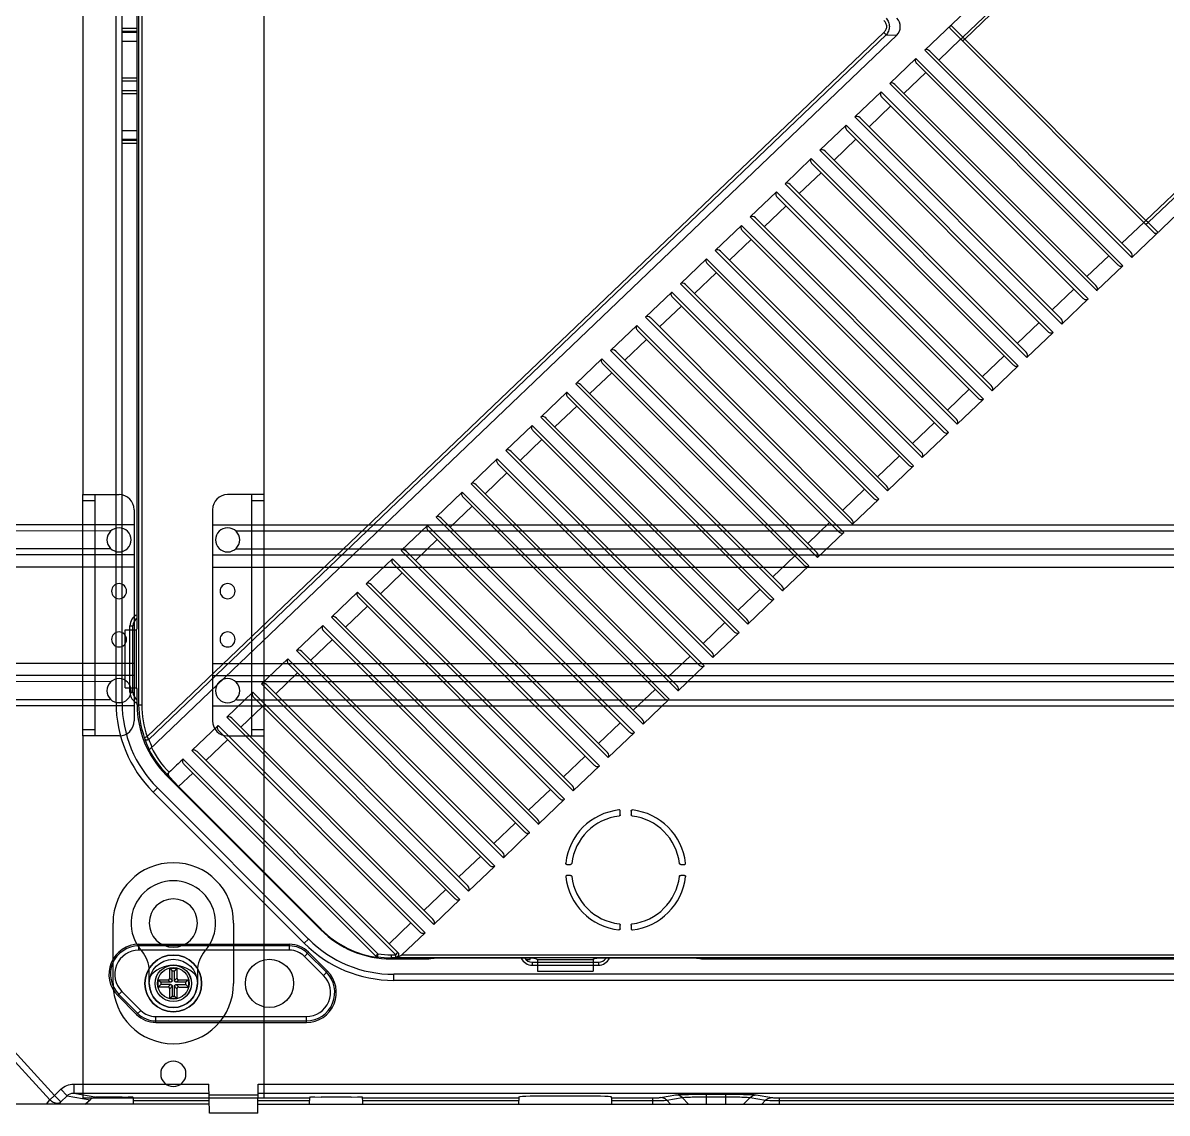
# Model space of a CAD drawing. Header units: millimetres. Extents: x 562 to 17351, y 2396 to 6995.
# Drawn here: x 12730.4 to 12920.1, y 3867.2 to 4047.9 of the extents above; entities that cross this region are included whole.
import ezdxf

# ---------------------------------------------------------------- set-up
doc = ezdxf.new("R2010")
doc.units = ezdxf.units.MM
doc.layers.add('02___PRT_ALL_AXES', color=7, linetype='Continuous')
doc.layers.add('1轮廓线', color=7, linetype='Continuous', lineweight=25)

# ---------------------------------------------------------------- blocks, each defined once
blk = doc.blocks.new('32211212')
at = {"color": 114, "linetype": 'Continuous', "lineweight": 25, "true_color": 0x139b48}
for p, q in [((3733.61, 2160.17), (3733.61, 1682.67)), ((3763.61, 2160.17), (3763.61, 1682.67)), ((3733.61, 1682.67), (3739.61, 1682.67)), ((3733.61, 1681.67), (3733.61, 1682.67)), ((3733.61, 1681.67), (3735.61, 1681.67)), ((3733.61, 1643.67), (3733.61, 1681.67)), ((3735.61, 1682.67), (3735.61, 1682.38)), ((3735.61, 1682.38), (3735.61, 1642.96)), ((3763.61, 1682.67), (3757.61, 1682.67)), ((3761.61, 1682.38), (3761.61, 1682.67)), ((3761.61, 1642.96), (3761.61, 1682.38)), ((3761.61, 1681.67), (3763.61, 1681.67)), ((3763.61, 1682.67), (3763.61, 1681.67)), ((3763.61, 1681.67), (3763.61, 1643.67)), ((3742.11, 1680.17), (3742.11, 1645.17)), ((3755.11, 1680.17), (3755.11, 1645.17)), ((3735.61, 1643.67), (3733.61, 1643.67)), ((3733.61, 1642.67), (3733.61, 1643.67)), ((3763.61, 1643.67), (3761.61, 1643.67)), ((3763.61, 1643.67), (3763.61, 1642.67)), ((3733.61, 1642.67), (3733.61, 1582.67)), ((3739.61, 1642.67), (3733.61, 1642.67)), ((3735.61, 1642.96), (3735.61, 1642.67)), ((3757.61, 1642.67), (3763.61, 1642.67)), ((3761.61, 1642.67), (3761.61, 1642.96)), ((3763.61, 1642.67), (3763.61, 1582.67)), ((3738.61, 1601.67), (3738.61, 1611.67)), ((3758.61, 1611.67), (3758.61, 1601.67)), ((3744.61, 1601.67), (3744.61, 1603.73)), ((3752.61, 1603.73), (3752.61, 1601.67)), ((3763.61, 1582.67), (3733.61, 1582.67))]:
    blk.add_line(p, q, dxfattribs=at)
at = {"color": 114, "linetype": 'Continuous', "true_color": 0x139b48}
for p, q in [((3742.11, 1677.67), (3692.11, 1677.67)), ((3755.11, 1677.67), (4282.11, 1677.67)), ((3742.11, 1672.67), (3692.11, 1672.67)), ((3755.11, 1672.67), (4282.11, 1672.67)), ((3742.11, 1670.67), (3692.11, 1670.67)), ((3755.11, 1670.67), (4282.11, 1670.67)), ((3742.11, 1654.67), (3692.11, 1654.67)), ((3755.11, 1654.67), (4282.11, 1654.67)), ((3742.11, 1652.67), (3692.11, 1652.67)), ((3755.11, 1652.67), (4282.11, 1652.67)), ((3742.11, 1647.67), (3692.11, 1647.67)), ((3755.11, 1647.67), (4282.11, 1647.67))]:
    blk.add_line(p, q, dxfattribs=at)
at = {"color": 114, "linetype": 'Continuous', "lineweight": 25, "true_color": 0x139b48}
for centre, radius, start, end in [((3739.61, 1680.17), 2.5, 0, 90), ((3757.61, 1680.17), 2.5, 90, 180), ((3739.61, 1675.17), 2, 0, 180), ((3757.61, 1675.17), 2, 0, 180), ((3739.61, 1675.17), 2, 180, 0), ((3757.61, 1675.17), 2, 180, 0), ((3739.61, 1666.67), 1.25, 0, 180), ((3757.61, 1666.67), 1.25, 0, 180), ((3739.61, 1666.67), 1.25, 180, 0), ((3757.61, 1666.67), 1.25, 180, 0), ((3739.61, 1658.67), 1.25, 0, 180), ((3739.61, 1658.67), 1.25, 180, 0), ((3757.61, 1658.67), 1.25, 0, 180), ((3757.61, 1658.67), 1.25, 180, 0), ((3739.61, 1650.17), 2, 0, 180), ((3757.61, 1650.17), 2, 0, 180), ((3739.61, 1650.17), 2, 180, 0), ((3757.61, 1650.17), 2, 180, 0), ((3739.61, 1645.17), 2.5, 270, 0), ((3757.61, 1645.17), 2.5, 180, 270), ((3748.61, 1611.67), 10, 0, 180), ((3748.61, 1611.67), 7, 318.5904, 221.4096), ((3748.61, 1611.67), 4, 0, 180), ((3748.61, 1611.67), 4, 180, 0), ((3739.61, 1603.73), 5, 0, 41.4096), ((3757.61, 1603.73), 5, 138.5904, 180), ((3748.61, 1599.67), 5, 36.8699, 143.1301), ((3748.61, 1601.67), 10, 180, 0), ((3748.61, 1601.67), 4, 180, 0), ((3748.61, 1586.67), 2.1, 0, 180), ((3748.61, 1586.67), 2.1, 180, 0)]:
    blk.add_arc(centre, radius, start, end, dxfattribs=at)
at = {"layer": '02___PRT_ALL_AXES', "color": 114, "linetype": 'Continuous', "true_color": 0x139b48}
for p, q in [((3738.14, 1676.67), (3699.16, 1676.59)), ((3759.08, 1676.67), (4278.14, 1676.67)), ((3738.14, 1673.67), (3699.1, 1673.69)), ((3759.08, 1673.67), (4278.14, 1673.67)), ((3738.14, 1651.67), (3699.11, 1651.64)), ((3759.08, 1651.67), (4278.14, 1651.67)), ((3738.14, 1648.67), (3699.04, 1648.63)), ((3759.08, 1648.67), (4278.14, 1648.67))]:
    blk.add_line(p, q, dxfattribs=at)
blk = doc.blocks.new('*U169')
blk.add_blockref('32211212', (-3997.61, -1923.42))
blk = doc.blocks.new('*U170')
at = {"color": 0, "linetype": 'ByBlock', "lineweight": -2, "transparency": 16777216}
blk.add_blockref('*U169', (600, 0), dxfattribs=at)
blk = doc.blocks.new('DASFASFASEFWE')
at = {"color": 7, "linetype": 'Continuous'}
for p, q in [((129.9, 3529.77), (-12.06, 3394.16)), ((-5.74, 3396.34), (131.83, 3527.76)), ((-5.43, 3396.02), (132.13, 3527.43)), ((-142.38, 3285.7), (-142.38, 3490.95)), ((-141.88, 3490.95), (-141.88, 3285.7)), ((-142.65, 3298.32), (-142.65, 3478.32)), ((127.98, 3464.68), (24.63, 3365.95)), ((128.34, 3464.31), (24.99, 3365.59)), ((22.26, 3359.84), (129.9, 3462.67)), ((-5.74, 3396.34), (-7.72, 3398.31)), ((-18.84, 3397.09), (-140.97, 3280.42)), ((-18.46, 3396.69), (-140.68, 3279.94)), ((-16.69, 3396.65), (-140.65, 3278.24)), ((-18.46, 3396.69), (-18.84, 3397.09)), ((-18.46, 3396.69), (-16.69, 3396.65)), ((-7.75, 3397.63), (25.93, 3363.96)), ((-5.43, 3396.02), (-5.79, 3395.67)), ((-5.43, 3396.02), (-5.74, 3396.34)), ((24.63, 3365.95), (-5.43, 3396.02)), ((-12.06, 3394.16), (22.26, 3359.84)), ((-9.72, 3392.53), (-6.1, 3395.98)), ((-13.51, 3392.78), (-17.85, 3388.64)), ((20.81, 3358.46), (-13.51, 3392.78)), ((-11.2, 3394.01), (22.12, 3360.69)), ((-15.5, 3387), (-11.89, 3390.46)), ((19.95, 3358.61), (-13.37, 3391.94)), ((-17.85, 3388.64), (16.47, 3354.32)), ((-16.99, 3388.49), (16.34, 3355.16)), ((-19.29, 3387.25), (-23.63, 3383.11)), ((15.02, 3352.94), (-19.29, 3387.25)), ((-21.29, 3381.47), (-17.67, 3384.93)), ((14.17, 3353.09), (-19.16, 3386.41)), ((-23.63, 3383.11), (10.68, 3348.79)), ((-22.78, 3382.96), (10.55, 3349.63)), ((-25.08, 3381.73), (-29.42, 3377.58)), ((9.24, 3347.41), (-25.08, 3381.73)), ((8.38, 3347.56), (-24.95, 3380.89)), ((-27.08, 3375.95), (-23.46, 3379.4)), ((-29.42, 3377.58), (4.9, 3343.26)), ((-28.56, 3377.43), (4.76, 3344.1)), ((-30.87, 3376.2), (-35.21, 3372.05)), ((3.45, 3341.88), (-30.87, 3376.2)), ((2.6, 3342.03), (-30.73, 3375.36)), ((-32.86, 3370.42), (-29.25, 3373.87)), ((-35.21, 3372.05), (-0.89, 3337.74)), ((-34.35, 3371.9), (-1.02, 3338.58)), ((-36.65, 3370.67), (-40.99, 3366.53)), ((-2.33, 3336.35), (-36.65, 3370.67)), ((-3.19, 3336.5), (-36.52, 3369.83)), ((-38.65, 3364.89), (-35.03, 3368.35)), ((-40.99, 3366.53), (-6.67, 3332.21)), ((-40.14, 3366.38), (-6.81, 3333.05)), ((24.28, 3365.6), (24.63, 3365.95)), ((24.99, 3365.59), (24.63, 3365.95)), ((-42.44, 3365.14), (-46.78, 3361)), ((-8.12, 3330.83), (-42.44, 3365.14)), ((-8.98, 3330.98), (-42.31, 3364.3)), ((24.25, 3365.63), (20.64, 3362.17)), ((26.59, 3363.99), (24.99, 3365.59)), ((-44.44, 3359.36), (-40.82, 3362.82)), ((-46.78, 3361), (-12.46, 3326.68)), ((-45.92, 3360.85), (-12.59, 3327.52)), ((18.47, 3360.1), (14.85, 3356.64)), ((-48.22, 3359.62), (-52.56, 3355.47)), ((-13.91, 3325.3), (-48.22, 3359.62)), ((-14.76, 3325.45), (-48.09, 3358.78)), ((16.47, 3354.32), (20.81, 3358.46)), ((-50.22, 3353.84), (-46.61, 3357.29)), ((-52.56, 3355.47), (-18.25, 3321.15)), ((-51.71, 3355.32), (-18.38, 3321.99)), ((12.68, 3354.57), (9.07, 3351.12)), ((-54.01, 3354.09), (-58.35, 3349.94)), ((-19.69, 3319.77), (-54.01, 3354.09)), ((-20.55, 3319.92), (-53.88, 3353.25)), ((10.68, 3348.79), (15.02, 3352.94)), ((-56.01, 3348.31), (-52.39, 3351.76)), ((-58.35, 3349.94), (-24.03, 3315.63)), ((-57.49, 3349.79), (-24.17, 3316.47)), ((6.9, 3349.04), (3.28, 3345.59)), ((-59.8, 3348.56), (-64.14, 3344.42)), ((-25.48, 3314.24), (-59.8, 3348.56)), ((-26.34, 3314.39), (-59.66, 3347.72)), ((4.9, 3343.26), (9.24, 3347.41)), ((-61.79, 3342.78), (-58.18, 3346.24)), ((-65.58, 3343.03), (-69.92, 3338.89)), ((-31.27, 3308.72), (-65.58, 3343.03)), ((-64.14, 3344.42), (-29.82, 3310.1)), ((-63.28, 3344.27), (-29.95, 3310.94)), ((1.11, 3343.52), (-2.51, 3340.06)), ((-32.12, 3308.87), (-65.45, 3342.19)), ((-0.89, 3337.74), (3.45, 3341.88)), ((-67.58, 3337.25), (-63.96, 3340.71)), ((-71.37, 3337.51), (-75.71, 3333.36)), ((-37.05, 3303.19), (-71.37, 3337.51)), ((-69.92, 3338.89), (-35.61, 3304.57)), ((-69.07, 3338.74), (-35.74, 3305.41)), ((-4.68, 3337.99), (-8.29, 3334.53)), ((-37.91, 3303.34), (-71.24, 3336.67)), ((-6.67, 3332.21), (-2.33, 3336.35)), ((-73.37, 3331.73), (-69.75, 3335.18)), ((-77.16, 3331.98), (-81.5, 3327.83)), ((-42.84, 3297.66), (-77.16, 3331.98)), ((-75.71, 3333.36), (-41.39, 3299.04)), ((-74.85, 3333.21), (-41.53, 3299.88)), ((-10.46, 3332.46), (-14.08, 3329.01)), ((-79.15, 3326.2), (-75.54, 3329.65)), ((-43.69, 3297.81), (-77.02, 3331.14)), ((-12.46, 3326.68), (-8.12, 3330.83)), ((-81.5, 3327.83), (-47.18, 3293.52)), ((-82.94, 3326.45), (-87.28, 3322.31)), ((-48.62, 3292.13), (-82.94, 3326.45)), ((-80.64, 3327.68), (-47.31, 3294.36)), ((-16.25, 3326.93), (-19.87, 3323.48)), ((-84.94, 3320.67), (-81.32, 3324.13)), ((-49.48, 3292.28), (-82.81, 3325.61)), ((-18.25, 3321.15), (-13.91, 3325.3)), ((-87.28, 3322.31), (-52.96, 3287.99)), ((-86.43, 3322.16), (-53.1, 3288.83)), ((-88.73, 3320.92), (-93.07, 3316.78)), ((-54.41, 3286.61), (-88.73, 3320.92)), ((-22.04, 3321.41), (-25.65, 3317.95)), ((-90.73, 3315.14), (-87.11, 3318.6)), ((-55.27, 3286.76), (-88.59, 3320.08)), ((-24.03, 3315.63), (-19.69, 3319.77)), ((-93.07, 3316.78), (-58.75, 3282.46)), ((-92.21, 3316.63), (-58.88, 3283.3)), ((-94.51, 3315.4), (-98.85, 3311.25)), ((-60.2, 3281.08), (-94.51, 3315.4)), ((-61.05, 3281.23), (-94.38, 3314.56)), ((-27.82, 3315.88), (-31.44, 3312.42)), ((-96.51, 3309.62), (-92.9, 3313.07)), ((-29.82, 3310.1), (-25.48, 3314.24)), ((-98.85, 3311.25), (-64.54, 3276.93)), ((-98, 3311.1), (-64.67, 3277.77)), ((-100.3, 3309.87), (-104.64, 3305.72)), ((-65.98, 3275.55), (-100.3, 3309.87)), ((-66.84, 3275.7), (-100.17, 3309.03)), ((-33.61, 3310.35), (-37.22, 3306.9)), ((-102.3, 3304.09), (-98.68, 3307.54)), ((-35.61, 3304.57), (-31.27, 3308.72)), ((-104.64, 3305.72), (-70.32, 3271.41)), ((-103.78, 3305.57), (-70.46, 3272.25)), ((-106.09, 3304.34), (-110.43, 3300.2)), ((-71.77, 3270.02), (-106.09, 3304.34)), ((-72.63, 3270.17), (-105.95, 3303.5)), ((-39.39, 3304.82), (-43.01, 3301.37)), ((-41.39, 3299.04), (-37.05, 3303.19)), ((-108.08, 3298.56), (-104.47, 3302.02)), ((-110.43, 3300.2), (-76.11, 3265.88)), ((-109.57, 3300.05), (-76.24, 3266.72)), ((-45.18, 3299.3), (-48.8, 3295.84)), ((-144.65, 3288.52), (-144.65, 3298.13)), ((-144.65, 3298.13), (-142.76, 3298.13)), ((-142.76, 3298.13), (-142.65, 3298.32)), ((-142.76, 3288.52), (-142.76, 3298.13)), ((-111.87, 3298.81), (-116.21, 3294.67)), ((-77.56, 3264.5), (-111.87, 3298.81)), ((-78.41, 3264.65), (-111.74, 3297.97)), ((-47.18, 3293.52), (-42.84, 3297.66)), ((-113.87, 3293.03), (-110.25, 3296.49)), ((-116.21, 3294.67), (-81.9, 3260.35)), ((-115.36, 3294.52), (-82.03, 3261.19)), ((-50.97, 3293.77), (-54.58, 3290.31)), ((-117.66, 3293.29), (-122, 3289.14)), ((-83.34, 3258.97), (-117.66, 3293.29)), ((-84.2, 3259.12), (-117.53, 3292.45)), ((-52.96, 3287.99), (-48.62, 3292.13)), ((-119.66, 3287.51), (-116.04, 3290.96)), ((-144.65, 3288.52), (-142.76, 3288.52)), ((-142.65, 3288.32), (-142.76, 3288.52)), ((-142.65, 3285.7), (-142.65, 3288.32)), ((-122, 3289.14), (-87.68, 3254.82)), ((-121.14, 3288.99), (-87.81, 3255.66)), ((-56.75, 3288.24), (-60.37, 3284.79)), ((-123.45, 3287.76), (-127.79, 3283.61)), ((-89.13, 3253.44), (-123.45, 3287.76)), ((-89.98, 3253.59), (-123.31, 3286.92)), ((-58.75, 3282.46), (-54.41, 3286.61)), ((-142.65, 3285.7), (-141.88, 3285.7)), ((-125.44, 3281.98), (-121.83, 3285.43)), ((-129.23, 3282.23), (-133.57, 3278.09)), ((-94.91, 3247.91), (-129.23, 3282.23)), ((-127.79, 3283.61), (-93.47, 3249.3)), ((-126.93, 3283.46), (-93.6, 3250.14)), ((-62.54, 3282.71), (-66.16, 3279.26)), ((-141.44, 3280.26), (-140.97, 3280.42)), ((-95.77, 3248.06), (-129.1, 3281.39)), ((-64.54, 3276.93), (-60.2, 3281.08)), ((-131.23, 3276.45), (-127.61, 3279.91)), ((-135.02, 3276.7), (-135.37, 3276.37)), ((-102.73, 3244.41), (-135.02, 3276.7)), ((-133.57, 3278.09), (-99.74, 3244.26)), ((-132.71, 3277.94), (-99.39, 3244.61)), ((-68.33, 3277.19), (-71.94, 3273.73)), ((-134.88, 3275.86), (-102.99, 3243.97)), ((-70.32, 3271.41), (-65.98, 3275.55)), ((-137.29, 3274.56), (-137.81, 3274.03)), ((-137.81, 3274.03), (-112.19, 3248.41)), ((-137.21, 3273.69), (-137.68, 3274.16)), ((-137.21, 3273.69), (-135.76, 3272.12)), ((-135.76, 3272.12), (-133.4, 3274.38)), ((-112.11, 3248.48), (-135.76, 3272.12)), ((-74.11, 3271.66), (-77.73, 3268.2)), ((-76.11, 3265.88), (-71.77, 3270.02)), ((-62.55, 3267.46), (-62.55, 3268.06)), ((-60.75, 3268.06), (-60.75, 3267.46)), ((-79.9, 3266.13), (-83.51, 3262.68)), ((-81.9, 3260.35), (-77.56, 3264.5)), ((-85.68, 3260.6), (-89.3, 3257.15)), ((-87.68, 3254.82), (-83.34, 3258.97)), ((-71.39, 3259.22), (-70.78, 3259.22)), ((-52.51, 3259.22), (-51.91, 3259.22)), ((-70.78, 3257.42), (-71.39, 3257.42)), ((-51.91, 3257.42), (-52.51, 3257.42)), ((-91.47, 3255.08), (-95.09, 3251.62)), ((-93.47, 3249.3), (-89.13, 3253.44)), ((-112.19, 3248.41), (-112.11, 3248.48)), ((-97.26, 3249.55), (-100.87, 3246.09)), ((-62.55, 3248.58), (-62.55, 3249.19)), ((-60.75, 3249.19), (-60.75, 3248.58)), ((-98.74, 3244.26), (-94.91, 3247.91)), ((-103.08, 3244.06), (-102.73, 3244.41)), ((-102.76, 3244.44), (-102.79, 3243.95)), ((-100.52, 3244.26), (-100.52, 3243.57)), ((-100.52, 3244.26), (-99.74, 3244.26)), ((-99.74, 3244.26), (-99.39, 3244.61)), ((-99.74, 3243.82), (-99.74, 3244.26)), ((-98.74, 3244.26), (365.45, 3244.26)), ((-102.79, 3243.95), (-102.8, 3243.92)), ((-102.73, 3243.85), (-102.7, 3243.82)), ((367.23, 3243.76), (-100.52, 3243.76)), ((-100.52, 3243.57), (-95.06, 3243.57)), ((-94.23, 3243.64), (-94.23, 3243.61)), ((-77.56, 3243.68), (-93.41, 3243.68)), ((-76.57, 3243.63), (-76.28, 3243.46)), ((-76.28, 3243.46), (-76.28, 3241.57)), ((-76.28, 3243.46), (-67.01, 3243.46)), ((-66.73, 3243.63), (-67.01, 3243.46)), ((-67.01, 3243.46), (-67.01, 3241.57)), ((-49.88, 3243.68), (-65.73, 3243.68)), ((-49.08, 3243.64), (-49.04, 3243.61)), ((-48.24, 3243.57), (164.94, 3243.57)), ((-76.28, 3241.57), (-67.01, 3241.57))]:
    blk.add_line(p, q, dxfattribs=at)
for centre, radius, start, end in [((-18.1, 3398.08), 2, 314.5414, 44.1483), ((-126.15, 3285.7), 16.5, 180, 225), ((-126.15, 3285.7), 16.24, 180, 199.5919), ((-126.15, 3285.7), 15.74, 180, 199.5919), ((-218.21, 3233.82), 90.2, 30.747, 31.1083), ((-125.75, 3285.31), 16.48, 198.9385, 205.3716), ((-125.54, 3285.11), 16, 198.8856, 203.72), ((-126.15, 3285.7), 15.82, 206.6951, 225.0355), ((-126.15, 3285.7), 16.32, 207.2303, 225), ((-61.65, 3258.32), 10, 96.4293, 173.5706), ((-61.65, 3258.32), 9, 96.8551, 173.1449), ((-61.65, 3258.32), 9, 6.8551, 83.1449), ((-61.65, 3258.32), 10, 6.4293, 83.5706), ((-61.65, 3258.32), 10, 186.4293, 263.5706), ((-61.65, 3258.32), 9, 186.8551, 263.1449), ((-61.65, 3258.32), 9, 276.8551, 353.1449), ((-61.65, 3258.32), 10, 276.4293, 353.5706), ((-100.52, 3260.07), 16.5, 225, 270), ((-100.52, 3260.07), 16.4, 225, 262.364), ((-100.52, 3260.07), 15.82, 261.9828, 270), ((-102.73, 3244.41), 0.497, 225.004, 262.2069), ((-102.63, 3244.32), 0.503, 224.9881, 262.3479), ((-100.52, 3260.07), 16.32, 261.9828, 270), ((-99.89, 3244.41), 0.611, 314.9932, 323.2755)]:
    blk.add_arc(centre, radius, start, end, dxfattribs=at)
for centre, major_axis, ratio, start_param, end_param in [((-11.57, 3393.67), (0.507, -0.483), 0.713711, 1.537498, 3.108294), ((-13.01, 3392.29), (0.507, -0.483), 0.713711, 3.108294, 4.679091), ((-17.35, 3388.14), (0.507, -0.483), 0.713711, 1.537498, 3.108294), ((-18.8, 3386.76), (0.507, -0.483), 0.713711, 3.108294, 4.679091), ((-23.14, 3382.61), (0.507, -0.483), 0.713711, 1.537498, 3.108294), ((-24.58, 3381.23), (0.507, -0.483), 0.713711, 3.108294, 4.679091), ((-28.92, 3377.09), (0.507, -0.483), 0.713711, 1.537498, 3.108294), ((-30.37, 3375.7), (0.507, -0.483), 0.713711, 3.108294, 4.679091), ((-34.71, 3371.56), (0.507, -0.483), 0.713711, 1.537498, 3.108294), ((-36.16, 3370.18), (0.507, -0.483), 0.713711, 3.108294, 4.679091), ((-40.5, 3366.03), (0.507, -0.483), 0.713711, 1.537498, 3.108294), ((-41.94, 3364.65), (0.507, -0.483), 0.713711, 3.108294, 4.679091), ((26.28, 3364.3), (0.374, 0.332), 0.886846, -3.089865, -1.530834), ((-46.28, 3360.5), (0.507, -0.483), 0.713711, 1.537498, 3.108294), ((21.76, 3360.34), (0.507, -0.483), 0.713711, -0.033298, 1.537498), ((-47.73, 3359.12), (0.507, -0.483), 0.713711, 3.108294, 4.679091), ((20.32, 3358.96), (0.507, -0.483), 0.713711, -1.604095, -0.033298), ((-52.07, 3354.98), (0.507, -0.483), 0.713711, 1.537498, 3.108294), ((15.98, 3354.81), (0.507, -0.483), 0.713711, -0.033298, 1.537498), ((-53.52, 3353.59), (0.507, -0.483), 0.713711, 3.108294, 4.679091), ((14.53, 3353.43), (0.507, -0.483), 0.713711, -1.604095, -0.033298), ((-57.86, 3349.45), (0.507, -0.483), 0.713711, 1.537498, 3.108294), ((10.19, 3349.29), (0.507, -0.483), 0.713711, -0.033298, 1.537498), ((-59.3, 3348.07), (0.507, -0.483), 0.713711, 3.108294, 4.679091), ((8.74, 3347.9), (0.507, -0.483), 0.713711, -1.604095, -0.033298), ((-65.09, 3342.54), (0.507, -0.483), 0.713711, 3.108294, 4.679091), ((-63.64, 3343.92), (0.507, -0.483), 0.713711, 1.537498, 3.108294), ((4.4, 3343.76), (0.507, -0.483), 0.713711, -0.033298, 1.537498), ((2.96, 3342.38), (0.507, -0.483), 0.713711, -1.604095, -0.033298), ((-70.87, 3337.01), (0.507, -0.483), 0.713711, 3.108294, 4.679091), ((-69.43, 3338.39), (0.507, -0.483), 0.713711, 1.537498, 3.108294), ((-1.38, 3338.23), (0.507, -0.483), 0.713711, -0.033298, 1.537498), ((-2.83, 3336.85), (0.507, -0.483), 0.713711, -1.604095, -0.033298), ((-75.21, 3332.87), (0.507, -0.483), 0.713711, 1.537498, 3.108294), ((-76.66, 3331.48), (0.507, -0.483), 0.713711, 3.108294, 4.679091), ((-7.17, 3332.7), (0.507, -0.483), 0.713711, -0.033298, 1.537498), ((-8.62, 3331.32), (0.507, -0.483), 0.713711, -1.604095, -0.033298), ((-81, 3327.34), (0.507, -0.483), 0.713711, 1.537498, 3.108294), ((-82.45, 3325.96), (0.507, -0.483), 0.713711, 3.108294, 4.679091), ((-12.96, 3327.18), (0.507, -0.483), 0.713711, -0.033298, 1.537498), ((-14.4, 3325.79), (0.507, -0.483), 0.713711, -1.604095, -0.033298), ((-86.79, 3321.81), (0.507, -0.483), 0.713711, 1.537498, 3.108294), ((-88.23, 3320.43), (0.507, -0.483), 0.713711, 3.108294, 4.679091), ((-18.74, 3321.65), (0.507, -0.483), 0.713711, -0.033298, 1.537498), ((-20.19, 3320.27), (0.507, -0.483), 0.713711, -1.604095, -0.033298), ((-92.57, 3316.28), (0.507, -0.483), 0.713711, 1.537498, 3.108294), ((-24.53, 3316.12), (0.507, -0.483), 0.713711, -0.033298, 1.537498), ((-94.02, 3314.9), (0.507, -0.483), 0.713711, 3.108294, 4.679091), ((-25.97, 3314.74), (0.507, -0.483), 0.713711, -1.604095, -0.033298), ((-98.36, 3310.76), (0.507, -0.483), 0.713711, 1.537498, 3.108294), ((-30.31, 3310.59), (0.507, -0.483), 0.713711, -0.033298, 1.537498), ((-99.81, 3309.37), (0.507, -0.483), 0.713711, 3.108294, 4.679091), ((-31.76, 3309.21), (0.507, -0.483), 0.713711, -1.604095, -0.033298), ((-104.15, 3305.23), (0.507, -0.483), 0.713711, 1.537498, 3.108294), ((-36.1, 3305.07), (0.507, -0.483), 0.713711, -0.033298, 1.537498), ((-105.59, 3303.85), (0.507, -0.483), 0.713711, 3.108294, 4.679091), ((-37.55, 3303.68), (0.507, -0.483), 0.713711, -1.604095, -0.033298), ((-109.93, 3299.7), (0.507, -0.483), 0.713711, 1.537498, 3.108294), ((-41.89, 3299.54), (0.507, -0.483), 0.713711, -0.033298, 1.537498), ((-111.38, 3298.32), (0.507, -0.483), 0.713711, 3.108294, 4.679091), ((-43.33, 3298.16), (0.507, -0.483), 0.713711, -1.604095, -0.033298), ((-115.72, 3294.17), (0.507, -0.483), 0.713711, 1.537498, 3.108294), ((-47.67, 3294.01), (0.507, -0.483), 0.713711, -0.033298, 1.537498), ((-117.16, 3292.79), (0.507, -0.483), 0.713711, 3.108294, 4.679091), ((-49.12, 3292.63), (0.507, -0.483), 0.713711, -1.604095, -0.033298), ((-121.5, 3288.65), (0.507, -0.483), 0.713711, 1.537498, 3.108294), ((-53.46, 3288.48), (0.507, -0.483), 0.713711, -0.033298, 1.537498), ((-122.95, 3287.26), (0.507, -0.483), 0.713711, 3.108294, 4.679091), ((-54.91, 3287.1), (0.507, -0.483), 0.713711, -1.604095, -0.033298), ((-128.74, 3281.74), (0.507, -0.483), 0.713711, 3.108294, 4.679091), ((-127.29, 3283.12), (0.507, -0.483), 0.713711, 1.537498, 3.108294), ((-59.25, 3282.96), (0.507, -0.483), 0.713711, -0.033298, 1.537498), ((-60.69, 3281.57), (0.507, -0.483), 0.713711, -1.604095, -0.033298), ((-134.52, 3276.21), (0.507, -0.483), 0.713711, 3.108294, 4.679091), ((-65.03, 3277.43), (0.507, -0.483), 0.713711, -0.033298, 1.537498), ((-66.48, 3276.05), (0.507, -0.483), 0.713711, -1.604095, -0.033298), ((-70.82, 3271.9), (0.507, -0.483), 0.713711, -0.033298, 1.537498), ((-72.26, 3270.52), (0.507, -0.483), 0.713711, -1.604095, -0.033298), ((-62.75, 3268.06), (0.087, 0.185), 0.979445, -1.124487, 0.541705), ((-76.6, 3266.37), (0.507, -0.483), 0.713711, -0.033298, 1.537498), ((-78.05, 3264.99), (0.507, -0.483), 0.713711, -1.604095, -0.033298), ((-82.39, 3260.85), (0.507, -0.483), 0.713711, -0.033298, 1.537498), ((-51.91, 3259.42), (0.185, -0.087), 0.979445, -1.124486, 0.54171), ((-83.84, 3259.46), (0.507, -0.483), 0.713711, -1.604095, -0.033298), ((-88.18, 3255.32), (0.507, -0.483), 0.713711, -0.033298, 1.537498), ((-71.38, 3257.22), (0.185, -0.087), 0.979445, 2.017106, 3.683302), ((-89.62, 3253.94), (0.507, -0.483), 0.713711, -1.604095, -0.033298), ((-93.96, 3249.79), (0.507, -0.483), 0.713711, -0.033298, 1.537498), ((-95.41, 3248.41), (0.507, -0.483), 0.713711, -1.604095, -0.033298), ((-60.55, 3248.59), (0.087, 0.185), 0.979445, -4.26608, -2.599888), ((-99.76, 3244.26), (1.14, 0.27), 0.371892, -1.646614, -0.564019), ((-77.56, 3243.63), (1, 0), 0.052408, 0.087266, 1.570796), ((-65.73, 3243.63), (1, 0), 0.052408, 1.570796, 3.054326)]:
    blk.add_ellipse(centre, major_axis=major_axis, ratio=ratio, start_param=start_param, end_param=end_param, dxfattribs=at)
for points, knots in [([(-18.84, 3397.09), (-18.7, 3397.22), (-18.46, 3397.52), (-18.32, 3397.99), (-18.37, 3398.36), (-18.5, 3398.72), (-18.68, 3398.94), (-18.82, 3399.08)], [0, 0, 0, 0, 0.24974, 0.49918, 0.62445, 0.750299, 1, 1, 1, 1]), ([(-18.43, 3399.47), (-18.27, 3399.27), (-18.08, 3398.94), (-17.94, 3398.45), (-17.91, 3398.08), (-17.95, 3397.7), (-18.1, 3397.22), (-18.3, 3396.89), (-18.46, 3396.69)], [0, 0, 0, 0, 0.249436, 0.374674, 0.499993, 0.625311, 0.75055, 1, 1, 1, 1]), ([(-7.75, 3397.63), (-7.79, 3397.67), (-7.86, 3397.78), (-7.89, 3397.93), (-7.87, 3398.05), (-7.84, 3398.15), (-7.79, 3398.23), (-7.74, 3398.29), (-7.72, 3398.31)], [0, 0, 0, 0, 0.226538, 0.465476, 0.592176, 0.724406, 0.861597, 1, 1, 1, 1]), ([(-5.94, 3395.82), (-5.97, 3395.85), (-5.98, 3395.92), (-5.97, 3395.99), (-5.95, 3396.06), (-5.92, 3396.1), (-5.91, 3396.13)], [0, 0, 0, 0, 0.382574, 0.514482, 0.661748, 1, 1, 1, 1]), ([(-5.91, 3396.13), (-5.88, 3396.17), (-5.83, 3396.24), (-5.78, 3396.31), (-5.74, 3396.34)], [0, 0, 0, 0, 0.502985, 1, 1, 1, 1]), ([(24.46, 3365.42), (24.48, 3365.4), (24.52, 3365.38), (24.6, 3365.37), (24.7, 3365.39), (24.76, 3365.42), (24.79, 3365.44)], [0, 0, 0, 0, 0.193244, 0.417835, 0.686823, 1, 1, 1, 1]), ([(24.79, 3365.44), (24.83, 3365.46), (24.9, 3365.5), (24.96, 3365.56), (24.99, 3365.59)], [0, 0, 0, 0, 0.488777, 1, 1, 1, 1]), ([(-141.44, 3280.26), (-141.43, 3280.23), (-141.4, 3280.13), (-141.36, 3280.03), (-141.34, 3279.96)], [0, 0, 0, 0, 0.262407, 1, 1, 1, 1]), ([(-140.68, 3279.94), (-140.71, 3279.92), (-140.78, 3279.89), (-140.88, 3279.86), (-140.98, 3279.85), (-141.08, 3279.84), (-141.17, 3279.85), (-141.25, 3279.88), (-141.31, 3279.91), (-141.33, 3279.94), (-141.34, 3279.96)], [0, 0, 0, 0, 0.141319, 0.293935, 0.447302, 0.591507, 0.71956, 0.830254, 0.923391, 1, 1, 1, 1]), ([(-132.71, 3277.94), (-132.77, 3277.99), (-132.89, 3278.08), (-133.06, 3278.16), (-133.21, 3278.2), (-133.34, 3278.2), (-133.46, 3278.17), (-133.54, 3278.12), (-133.57, 3278.09)], [0, 0, 0, 0, 0.233473, 0.471785, 0.595317, 0.723583, 0.858548, 1, 1, 1, 1]), ([(-137.21, 3273.69), (-137.26, 3273.74), (-137.35, 3273.86), (-137.42, 3274.03), (-137.44, 3274.15), (-137.44, 3274.23), (-137.43, 3274.29), (-137.42, 3274.35), (-137.4, 3274.39), (-137.38, 3274.43), (-137.36, 3274.47), (-137.34, 3274.5), (-137.32, 3274.51)], [0, 0, 0, 0, 0.23314, 0.470919, 0.594052, 0.657744, 0.722888, 0.789022, 0.85743, 0.893057, 0.929346, 1, 1, 1, 1]), ([(-62.55, 3267.46), (-62.55, 3267.43), (-62.56, 3267.39), (-62.59, 3267.32), (-62.65, 3267.28), (-62.7, 3267.26), (-62.72, 3267.26)], [0, 0, 0, 0, 0.249679, 0.499925, 0.750498, 1, 1, 1, 1]), ([(-60.75, 3268.06), (-60.75, 3268.09), (-60.74, 3268.14), (-60.69, 3268.21), (-60.61, 3268.26), (-60.56, 3268.26), (-60.53, 3268.26)], [0, 0, 0, 0, 0.24976, 0.50009, 0.750249, 1, 1, 1, 1]), ([(-60.57, 3267.26), (-60.62, 3267.26), (-60.71, 3267.32), (-60.75, 3267.41), (-60.75, 3267.46)], [0, 0, 0, 0, 0.499756, 1, 1, 1, 1]), ([(-71.39, 3259.22), (-71.41, 3259.22), (-71.47, 3259.23), (-71.54, 3259.28), (-71.58, 3259.36), (-71.59, 3259.42), (-71.58, 3259.44)], [0, 0, 0, 0, 0.24976, 0.500091, 0.750249, 1, 1, 1, 1]), ([(-70.58, 3259.4), (-70.59, 3259.35), (-70.64, 3259.26), (-70.74, 3259.22), (-70.78, 3259.22)], [0, 0, 0, 0, 0.500005, 1, 1, 1, 1]), ([(-52.51, 3259.22), (-52.54, 3259.22), (-52.58, 3259.23), (-52.65, 3259.27), (-52.69, 3259.33), (-52.71, 3259.37), (-52.71, 3259.4)], [0, 0, 0, 0, 0.249679, 0.499925, 0.750498, 1, 1, 1, 1]), ([(-70.78, 3257.42), (-70.76, 3257.42), (-70.71, 3257.41), (-70.65, 3257.38), (-70.6, 3257.32), (-70.59, 3257.27), (-70.58, 3257.25)], [0, 0, 0, 0, 0.249679, 0.499925, 0.750498, 1, 1, 1, 1]), ([(-52.71, 3257.25), (-52.71, 3257.3), (-52.65, 3257.39), (-52.56, 3257.42), (-52.51, 3257.42)], [0, 0, 0, 0, 0.500005, 1, 1, 1, 1]), ([(-51.91, 3257.42), (-51.88, 3257.42), (-51.83, 3257.41), (-51.76, 3257.36), (-51.71, 3257.29), (-51.71, 3257.23), (-51.71, 3257.2)], [0, 0, 0, 0, 0.24976, 0.500091, 0.750249, 1, 1, 1, 1]), ([(-62.55, 3248.58), (-62.55, 3248.56), (-62.56, 3248.5), (-62.61, 3248.43), (-62.68, 3248.39), (-62.74, 3248.38), (-62.77, 3248.39)], [0, 0, 0, 0, 0.24976, 0.50009, 0.750249, 1, 1, 1, 1]), ([(-62.72, 3249.39), (-62.67, 3249.38), (-62.58, 3249.33), (-62.55, 3249.23), (-62.55, 3249.19)], [0, 0, 0, 0, 0.500005, 1, 1, 1, 1]), ([(-60.75, 3249.19), (-60.75, 3249.21), (-60.74, 3249.26), (-60.7, 3249.32), (-60.64, 3249.37), (-60.6, 3249.38), (-60.57, 3249.39)], [0, 0, 0, 0, 0.249679, 0.499925, 0.750498, 1, 1, 1, 1]), ([(-99.39, 3244.61), (-99.36, 3244.59), (-99.32, 3244.53), (-99.29, 3244.42), (-99.28, 3244.3), (-99.3, 3244.23), (-99.32, 3244.19)], [0, 0, 0, 0, 0.235043, 0.477373, 0.731915, 1, 1, 1, 1]), ([(-102.8, 3243.92), (-102.78, 3243.91), (-102.76, 3243.89), (-102.74, 3243.86), (-102.73, 3243.85)], [0, 0, 0, 0, 0.507064, 1, 1, 1, 1]), ([(-99.45, 3243.97), (-99.49, 3243.93), (-99.58, 3243.87), (-99.69, 3243.83), (-99.74, 3243.82)], [0, 0, 0, 0, 0.508728, 1, 1, 1, 1]), ([(-99.32, 3244.19), (-99.32, 3244.17), (-99.34, 3244.12), (-99.37, 3244.08), (-99.4, 3244.04)], [0, 0, 0, 0, 0.246126, 1, 1, 1, 1]), ([(-95.06, 3243.57), (-95.01, 3243.57), (-94.91, 3243.57), (-94.77, 3243.58), (-94.64, 3243.58), (-94.52, 3243.58), (-94.42, 3243.59), (-94.35, 3243.59), (-94.31, 3243.6), (-94.29, 3243.6), (-94.27, 3243.61), (-94.26, 3243.61), (-94.26, 3243.61)], [0, 0, 0, 0, 0.183944, 0.362856, 0.529354, 0.67717, 0.801738, 0.898779, 0.936022, 0.965419, 0.986767, 1, 1, 1, 1]), ([(-94.21, 3243.64), (-94.21, 3243.64), (-94.2, 3243.64), (-94.18, 3243.65), (-94.16, 3243.65), (-94.12, 3243.66), (-94.05, 3243.66), (-93.95, 3243.67), (-93.83, 3243.67), (-93.7, 3243.68), (-93.56, 3243.68), (-93.46, 3243.68), (-93.41, 3243.68)], [0, 0, 0, 0, 0.013233, 0.034581, 0.063978, 0.101221, 0.198262, 0.32283, 0.470646, 0.637144, 0.816056, 1, 1, 1, 1]), ([(-49.88, 3243.68), (-49.83, 3243.68), (-49.73, 3243.68), (-49.59, 3243.68), (-49.46, 3243.67), (-49.35, 3243.67), (-49.25, 3243.66), (-49.18, 3243.66), (-49.14, 3243.65), (-49.11, 3243.65), (-49.1, 3243.64), (-49.09, 3243.64), (-49.08, 3243.64)], [0, 0, 0, 0, 0.183944, 0.362856, 0.529354, 0.67717, 0.801738, 0.898779, 0.936022, 0.965419, 0.986767, 1, 1, 1, 1]), ([(-49.04, 3243.61), (-49.03, 3243.61), (-49.02, 3243.61), (-49.01, 3243.6), (-48.98, 3243.6), (-48.94, 3243.59), (-48.87, 3243.59), (-48.77, 3243.58), (-48.66, 3243.58), (-48.53, 3243.58), (-48.38, 3243.57), (-48.29, 3243.57), (-48.24, 3243.57)], [0, 0, 0, 0, 0.013233, 0.034581, 0.063978, 0.101221, 0.198262, 0.32283, 0.470646, 0.637144, 0.816056, 1, 1, 1, 1])]:
    blk.add_open_spline(points, degree=3, knots=knots, dxfattribs=at)
blk.add_open_spline([(-135.37, 3276.37), (-136.02, 3275.75), (-136.67, 3275.13), (-137.32, 3274.51)], degree=3, dxfattribs=at)
blk = doc.blocks.new('32332232')
at = {"color": 7, "linetype": 'Continuous'}
for p, q in [((3547.36, 1721.74), (3547.36, 1926.16)), ((3548.36, 1721.74), (3548.36, 1926.16)), ((3550.86, 1833.43), (3548.36, 1833.43)), ((3550.86, 1832.93), (3548.36, 1832.93)), ((3548.36, 1832.84), (3550.86, 1832.84)), ((3548.36, 1831.34), (3550.86, 1831.34)), ((3548.36, 1816.55), (3550.86, 1816.55)), ((3550.86, 1815.05), (3548.36, 1815.05)), ((3548.36, 1814.96), (3550.86, 1814.96)), ((3548.36, 1814.46), (3550.86, 1814.46)), ((3549.66, 1723.45), (3549.66, 1734.45)), ((3549.66, 1734.45), (3550.16, 1734.45)), ((3550.16, 1723.45), (3550.16, 1734.45)), ((3549.66, 1723.45), (3550.16, 1723.45)), ((3547.36, 1721.74), (3548.36, 1721.74)), ((3553.51, 1706.89), (3554.21, 1707.6)), ((3579.25, 1682.55), (3554.21, 1707.6)), ((3578.55, 1681.85), (3553.51, 1706.89)), ((3551.15, 1680.7), (3551.15, 1681.66)), ((3576.13, 1681.66), (3551.15, 1681.66)), ((3576.13, 1681.41), (3551.15, 1681.41)), ((3576.13, 1680.7), (3576.13, 1681.66)), ((3578.55, 1681.85), (3579.25, 1682.55)), ((3576.13, 1680.7), (3551.15, 1680.7)), ((3578.6, 1679.67), (3579.29, 1680.36)), ((3581.75, 1676.53), (3578.6, 1679.67)), ((3582.25, 1677.03), (3579.11, 1680.17)), ((3582.43, 1677.21), (3579.29, 1680.36)), ((3615.29, 1679.15), (3616.03, 1679.15)), ((3616.03, 1679.15), (3616.03, 1679.35)), ((3581.75, 1676.53), (3582.43, 1677.21)), ((3616.36, 1678.7), (3616.36, 1678.21)), ((3616.36, 1678.7), (3627.36, 1678.7)), ((3616.36, 1678.21), (3627.36, 1678.21)), ((3627.36, 1678.7), (3627.36, 1678.21)), ((3593.4, 1675.7), (3593.4, 1676.7)), ((4060.31, 1676.7), (3593.4, 1676.7)), ((4060.31, 1675.7), (3593.4, 1675.7)), ((3547.64, 1673.19), (3548.32, 1673.87)), ((3547.82, 1673.37), (3550.96, 1670.22)), ((3548.32, 1673.87), (3551.47, 1670.72)), ((3547.64, 1673.19), (3550.78, 1670.04)), ((3550.78, 1670.04), (3551.47, 1670.72)), ((3553.94, 1668.73), (3553.94, 1669.7)), ((3553.94, 1669.7), (3578.92, 1669.7)), ((3578.92, 1668.73), (3578.92, 1669.7)), ((3553.94, 1668.99), (3578.92, 1668.99)), ((3553.94, 1668.73), (3578.92, 1668.73)), ((3528.19, 1666.43), (3537.17, 1656.61)), ((3527.41, 1665.71), (3536.39, 1655.9)), ((3540.35, 1658.51), (3540.35, 1657.01)), ((3540.35, 1658.51), (3562.77, 1658.51)), ((3562.86, 1653.7), (3562.77, 1658.51)), ((3570.86, 1653.7), (3570.94, 1658.51)), ((3570.94, 1658.51), (3824.55, 1658.51)), ((3536.39, 1655.9), (3537.17, 1656.61)), ((3537.17, 1656.61), (3538.21, 1657.64)), ((3537.17, 1656.61), (3538.22, 1655.55)), ((3538.21, 1657.64), (3539.26, 1656.58)), ((3538.22, 1655.55), (3539.26, 1656.58)), ((3539.26, 1656.58), (3543.06, 1655.91)), ((3540.35, 1657.01), (3544.17, 1656.34)), ((3540.35, 1657.01), (3562.8, 1657.01)), ((3548.35, 1656.34), (3544.17, 1656.34)), ((3548.36, 1656.34), (3549.38, 1656.37)), ((3549.38, 1656.37), (3550.11, 1656.37)), ((3550.11, 1656.37), (3550.23, 1656.24)), ((3570.91, 1656.7), (3562.8, 1656.7)), ((3570.91, 1657.01), (3824.55, 1657.01)), ((3579.48, 1656.24), (3579.61, 1656.37)), ((3579.61, 1656.37), (3580.33, 1656.37)), ((3580.33, 1656.37), (3581.36, 1656.34)), ((3586.35, 1656.34), (3581.36, 1656.34)), ((3586.36, 1656.34), (3587.38, 1656.37)), ((3587.38, 1656.37), (3588.11, 1656.37)), ((3588.11, 1656.37), (3588.23, 1656.24)), ((3614.17, 1656.24), (3614.25, 1656.37)), ((3623.46, 1656.52), (3620.25, 1656.52)), ((3629.54, 1656.24), (3629.46, 1656.37)), ((3637.62, 1656.27), (3640.19, 1656.72)), ((3638.67, 1655.83), (3641.23, 1656.28)), ((3641.23, 1656.28), (3642.3, 1655.2)), ((3645.25, 1655.2), (3645.25, 1656.83)), ((3645.25, 1656.83), (3648.46, 1656.83)), ((3645.25, 1656.39), (3648.46, 1656.39)), ((3648.46, 1655.2), (3648.46, 1656.83)), ((3652.48, 1656.28), (3651.41, 1655.2)), ((3652.48, 1656.28), (3655.04, 1655.83)), ((3653.52, 1656.72), (3656.09, 1656.27)), ((3562.83, 1655.2), (3526.86, 1655.2)), ((3535.83, 1655.2), (3536.39, 1655.9)), ((3537.94, 1655.2), (3538.22, 1655.55)), ((3542.21, 1655.2), (3542.33, 1655.31)), ((3542.33, 1655.31), (3543.06, 1655.91)), ((3550.23, 1656.24), (3562.81, 1656.24)), ((3550.28, 1655.2), (3550.26, 1655.8)), ((3550.26, 1655.8), (3562.82, 1655.8)), ((3570.88, 1655.2), (4082.83, 1655.2)), ((3570.89, 1655.8), (3579.45, 1655.8)), ((3570.9, 1656.24), (3579.48, 1656.24)), ((3579.43, 1655.2), (3579.45, 1655.8)), ((3588.23, 1656.24), (3614.17, 1656.24)), ((3588.28, 1655.2), (3588.26, 1655.8)), ((3588.26, 1655.8), (3614.15, 1655.8)), ((3614.14, 1655.2), (3614.15, 1655.8)), ((3629.54, 1656.24), (3636.34, 1656.24)), ((3629.57, 1655.2), (3629.56, 1655.8)), ((3629.56, 1655.8), (3636.34, 1655.8)), ((3636.34, 1655.2), (3636.34, 1656.24)), ((3639.29, 1655.2), (3638.67, 1655.83)), ((3654.42, 1655.2), (3655.04, 1655.83)), ((3655.04, 1655.83), (3655.22, 1655.82)), ((3655.22, 1655.82), (3655.77, 1655.81)), ((3656.04, 1655.81), (3657.37, 1655.8)), ((3657.37, 1655.2), (3657.37, 1656.24)), ((3657.37, 1656.24), (3803.48, 1656.24)), ((3657.37, 1655.8), (3803.45, 1655.8)), ((3570.86, 1653.7), (3562.86, 1653.7))]:
    blk.add_line(p, q, dxfattribs=at)
at = {"color": 6, "linetype": 'Continuous'}
for radius in [4, 3, 2.63]:
    blk.add_circle((3556.86, 1675.2), radius, dxfattribs=at)
at = {"color": 7, "linetype": 'Continuous'}
blk.add_circle((3572.8, 1675.2), 4, dxfattribs=at)
for centre, radius, start, end in [((3551.66, 1734.45), 2, 113.5909, 180), ((3551.66, 1734.45), 1.5, 122.2987, 180), ((3551.66, 1723.45), 2, 180, 247.4975), ((3551.66, 1723.45), 1.5, 180, 237.7014), ((3568.36, 1721.74), 21, 180, 225), ((3568.36, 1721.74), 20, 180, 225), ((3551.15, 1676.7), 4.97, 90, 225), ((3551.15, 1676.7), 4.71, 90, 225), ((3576.13, 1677.2), 4.47, 45, 90), ((3576.13, 1677.2), 4.21, 45, 90), ((3593.4, 1696.7), 21, 225, 270), ((3593.4, 1696.7), 20, 225, 270), ((3551.15, 1676.7), 4, 90, 225), ((3576.13, 1677.2), 3.5, 45, 90), ((3616.36, 1680.2), 1.99, 205.0652, 270), ((3616.36, 1680.2), 1.5, 214.2651, 270), ((3627.36, 1680.2), 1.99, 270, 334.9348), ((3627.36, 1680.2), 1.5, 270, 325.7349), ((3578.92, 1673.7), 4.97, 270, 45), ((3578.92, 1673.7), 4.71, 270, 45), ((3578.92, 1673.7), 4, 270, 45), ((3553.94, 1673.2), 4.47, 225, 270), ((3553.94, 1673.2), 4.21, 225, 270), ((3553.94, 1673.2), 3.5, 225, 270), ((3537.83, 1657.45), 2.12, 227.0658, 232.139), ((3636.35, 1808.4), 152.6, 269.9969, 270.2641), ((3636.5, 1775.24), 119.44, 270.2624, 270.5696), ((3636.93, 1730.46), 74.66, 270.5821, 270.7941), ((3637.6, 1654.77), 1.5, 49.798, 54.7361), ((3637.61, 1654.78), 1.49, 44.8285, 49.8014), ((3656.1, 1654.78), 1.49, 130.1986, 135.1715), ((3656.11, 1654.77), 1.5, 125.2639, 130.202), ((3656.8, 1732.58), 76.78, 269.2277, 269.4281)]:
    blk.add_arc(centre, radius, start, end, dxfattribs=at)
for centre, major_axis, ratio, start_param, end_param in [((3544.18, 1654.84), (-1.49, 0.26), 0.988643, -1.395719, -0.826899), ((3620.25, 1656.37), (6, 0), 0.026186, 1.570796, 3.124139), ((3623.46, 1656.37), (6, 0), 0.026186, 0.017453, 1.570796), ((3544.32, 1654.82), (1.77, -0.18), 0.842575, 2.227501, 2.439867), ((3550.23, 1654.74), (0, 1.5), 0.026186, 5.497787, 6.257005), ((3579.48, 1654.74), (0, 1.5), 0.026186, 6.309365, 7.068583), ((3588.23, 1654.74), (0, 1.5), 0.026186, 5.497787, 6.257005), ((3614.17, 1654.74), (0, 1.5), 0.017455, 6.309365, 7.068583), ((3629.54, 1654.74), (0, 1.5), 0.017455, 5.497787, 6.257005)]:
    blk.add_ellipse(centre, major_axis=major_axis, ratio=ratio, start_param=start_param, end_param=end_param, dxfattribs=at)
for points, knots in [([(3538.21, 1657.64), (3538.49, 1657.91), (3539.17, 1658.36), (3539.96, 1658.51), (3540.35, 1658.51)], [0, 0, 0, 0, 0.499843, 1, 1, 1, 1]), ([(3636.34, 1656.24), (3636.62, 1656.24), (3637, 1656.24), (3637.43, 1656.26), (3637.58, 1656.26), (3637.62, 1656.27)], [0, 0, 0, 0, 0.659742, 0.885071, 1, 1, 1, 1]), ([(3640.19, 1656.72), (3640.38, 1656.75), (3640.96, 1656.77), (3642.05, 1656.81), (3643.54, 1656.82), (3644.66, 1656.83), (3645.25, 1656.83)], [0, 0, 0, 0, 0.115122, 0.340656, 0.648444, 1, 1, 1, 1]), ([(3641.23, 1656.28), (3641.38, 1656.31), (3641.84, 1656.33), (3642.7, 1656.37), (3643.89, 1656.39), (3644.78, 1656.39), (3645.25, 1656.39)], [0, 0, 0, 0, 0.113703, 0.338882, 0.647279, 1, 1, 1, 1]), ([(3648.46, 1656.83), (3649.05, 1656.83), (3650.17, 1656.82), (3651.66, 1656.81), (3652.76, 1656.77), (3653.33, 1656.75), (3653.52, 1656.72)], [0, 0, 0, 0, 0.35233, 0.660132, 0.885264, 1, 1, 1, 1]), ([(3648.46, 1656.39), (3648.93, 1656.39), (3649.82, 1656.39), (3651.01, 1656.37), (3651.87, 1656.33), (3652.33, 1656.31), (3652.48, 1656.28)], [0, 0, 0, 0, 0.353505, 0.661912, 0.886683, 1, 1, 1, 1]), ([(3656.09, 1656.27), (3656.13, 1656.26), (3656.28, 1656.26), (3656.71, 1656.24), (3657.09, 1656.24), (3657.37, 1656.24)], [0, 0, 0, 0, 0.114888, 0.340273, 1, 1, 1, 1]), ([(3536.53, 1655.77), (3536.61, 1655.72), (3536.9, 1655.52), (3537.25, 1655.39), (3537.52, 1655.37)], [0, 0, 0, 0, 0.263024, 1, 1, 1, 1]), ([(3537.52, 1655.37), (3537.57, 1655.37), (3537.77, 1655.36), (3537.97, 1655.41), (3538.1, 1655.48)], [0, 0, 0, 0, 0.268039, 1, 1, 1, 1]), ([(3637.97, 1655.81), (3638.05, 1655.81), (3638.29, 1655.82), (3638.52, 1655.82), (3638.67, 1655.83)], [0, 0, 0, 0, 0.362864, 1, 1, 1, 1])]:
    blk.add_open_spline(points, degree=3, knots=knots, dxfattribs=at)
for points in [[(3539.26, 1656.58), (3539.54, 1656.85), (3539.96, 1657.01), (3540.35, 1657.01)], [(3638.47, 1656), (3638.23, 1656.17), (3637.92, 1656.27), (3637.62, 1656.27)], [(3641.23, 1656.28), (3640.97, 1656.55), (3640.57, 1656.72), (3640.19, 1656.72)], [(3652.48, 1656.28), (3652.74, 1656.55), (3653.14, 1656.72), (3653.52, 1656.72)], [(3655.24, 1656), (3655.48, 1656.17), (3655.79, 1656.27), (3656.09, 1656.27)], [(3538.1, 1655.48), (3538.14, 1655.5), (3538.18, 1655.52), (3538.22, 1655.55)]]:
    blk.add_open_spline(points, degree=3, dxfattribs=at)
at = {"layer": '02___PRT_ALL_AXES', "color": 7, "linetype": 'Continuous'}
for p, q in [((3550.86, 1825.21), (3548.36, 1825.21)), ((3550.86, 1824.71), (3548.36, 1824.71)), ((3548.36, 1823.18), (3550.86, 1823.18)), ((3548.36, 1822.68), (3550.86, 1822.68))]:
    blk.add_line(p, q, dxfattribs=at)
blk.add_blockref('DASFASFASEFWE', (3693.5, -1564.32))
blk = doc.blocks.new('*U166')
blk.add_blockref('32332232', (-3826.86, -1827.7))
blk = doc.blocks.new('*U167')
at = {"color": 0, "linetype": 'ByBlock', "lineweight": -2, "transparency": 16777216}
blk.add_blockref('*U166', (600, 0), dxfattribs=at)
blk = doc.blocks.new('21212121')
at = {"layer": '1轮廓线', "color": 4, "linetype": 'Continuous', "lineweight": 25}
for p, q in [((11578.04, 1949.57), (11578.45, 1949.17)), ((11578.04, 1947.96), (11578.04, 1949.57)), ((11578.04, 1949.57), (11579.24, 1949.57)), ((11578.45, 1949.17), (11578.84, 1949.17)), ((11578.45, 1947.56), (11578.45, 1949.17)), ((11579.24, 1949.57), (11578.84, 1949.17)), ((11578.84, 1947.56), (11578.84, 1949.17)), ((11579.24, 1949.57), (11579.24, 1947.96)), ((11576.14, 1947.67), (11576.55, 1947.27)), ((11576.14, 1946.47), (11576.14, 1947.67)), ((11576.14, 1947.67), (11577.75, 1947.67)), ((11576.14, 1946.47), (11576.55, 1946.88)), ((11576.55, 1947.27), (11576.55, 1946.88)), ((11578.16, 1947.27), (11576.55, 1947.27)), ((11578.16, 1946.88), (11576.55, 1946.88)), ((11578.45, 1946.59), (11578.45, 1944.98)), ((11578.84, 1944.98), (11578.84, 1946.59)), ((11580.74, 1947.27), (11579.13, 1947.27)), ((11579.13, 1946.88), (11580.74, 1946.88)), ((11579.53, 1947.67), (11581.14, 1947.67)), ((11581.14, 1947.67), (11580.74, 1947.27)), ((11580.74, 1946.88), (11580.74, 1947.27)), ((11581.14, 1946.47), (11580.74, 1946.88)), ((11581.14, 1947.67), (11581.14, 1946.47)), ((11577.75, 1946.47), (11576.14, 1946.47)), ((11578.04, 1944.57), (11578.04, 1946.18)), ((11578.04, 1944.57), (11578.45, 1944.98)), ((11578.45, 1944.98), (11578.84, 1944.98)), ((11579.24, 1944.57), (11578.84, 1944.98)), ((11579.24, 1946.18), (11579.24, 1944.57)), ((11579.53, 1946.47), (11581.14, 1946.47)), ((11579.24, 1944.57), (11578.04, 1944.57))]:
    blk.add_line(p, q, dxfattribs=at)
at = {"layer": '1轮廓线', "color": 4, "linetype": 'Continuous', "lineweight": 13}
for p, q in [((11577.75, 1947.67), (11578.16, 1947.27)), ((11577.75, 1946.47), (11578.16, 1946.88)), ((11578.04, 1947.96), (11578.45, 1947.56)), ((11578.04, 1946.18), (11578.45, 1946.59)), ((11579.24, 1947.96), (11578.84, 1947.56)), ((11579.24, 1946.18), (11578.84, 1946.59)), ((11579.53, 1947.67), (11579.13, 1947.27)), ((11579.53, 1946.47), (11579.13, 1946.88))]:
    blk.add_line(p, q, dxfattribs=at)
at = {"layer": '1轮廓线', "color": 4, "linetype": 'Continuous', "lineweight": 25}
for radius in [4.7, 3]:
    blk.add_circle((11578.64, 1947.07), radius, dxfattribs=at)
for start, end in [(0, 180), (180, 0)]:
    blk.add_arc((11578.64, 1947.07), 4.7, start, end, dxfattribs=at)
for points in [[(11577.75, 1947.67), (11577.82, 1947.67), (11577.87, 1947.7), (11577.92, 1947.72), (11577.96, 1947.76), (11578, 1947.79), (11578.02, 1947.84), (11578.04, 1947.9), (11578.04, 1947.96)], [(11578.45, 1947.56), (11578.45, 1947.5), (11578.42, 1947.44), (11578.4, 1947.39), (11578.36, 1947.36), (11578.33, 1947.32), (11578.28, 1947.3), (11578.22, 1947.27), (11578.16, 1947.27)], [(11578.16, 1946.88), (11578.22, 1946.88), (11578.28, 1946.85), (11578.32, 1946.83), (11578.36, 1946.79), (11578.4, 1946.76), (11578.42, 1946.71), (11578.45, 1946.65), (11578.45, 1946.59)], [(11579.13, 1947.27), (11579.07, 1947.27), (11579.01, 1947.3), (11578.96, 1947.32), (11578.92, 1947.36), (11578.89, 1947.39), (11578.87, 1947.44), (11578.84, 1947.5), (11578.84, 1947.56)], [(11578.84, 1946.59), (11578.84, 1946.65), (11578.87, 1946.71), (11578.89, 1946.75), (11578.92, 1946.79), (11578.96, 1946.83), (11579.01, 1946.85), (11579.07, 1946.88), (11579.13, 1946.88)], [(11579.24, 1947.96), (11579.24, 1947.9), (11579.27, 1947.84), (11579.29, 1947.79), (11579.33, 1947.76), (11579.36, 1947.72), (11579.41, 1947.7), (11579.47, 1947.67), (11579.53, 1947.67)], [(11578.04, 1946.18), (11578.04, 1946.25), (11578.02, 1946.3), (11578, 1946.35), (11577.96, 1946.39), (11577.92, 1946.43), (11577.87, 1946.45), (11577.82, 1946.47), (11577.75, 1946.47)], [(11579.53, 1946.47), (11579.47, 1946.47), (11579.41, 1946.45), (11579.36, 1946.43), (11579.33, 1946.39), (11579.29, 1946.35), (11579.27, 1946.3), (11579.24, 1946.25), (11579.24, 1946.18)]]:
    blk.add_open_spline(points, degree=2, knots=[0, 0, 0, 0.25, 0.25, 0.5, 0.5, 0.75, 0.75, 1, 1, 1], dxfattribs=at)

msp = doc.modelspace()

# ---------------------------------------------------------------- block references
for name, p in [('*U167', (12425.3161, 4041.2169)), ('*U170', (12404.3161, 4210.4669)), ('21212121', (1176.673, 1941.6436))]:
    msp.add_blockref(name, p)

doc.saveas('drawing.dxf')
